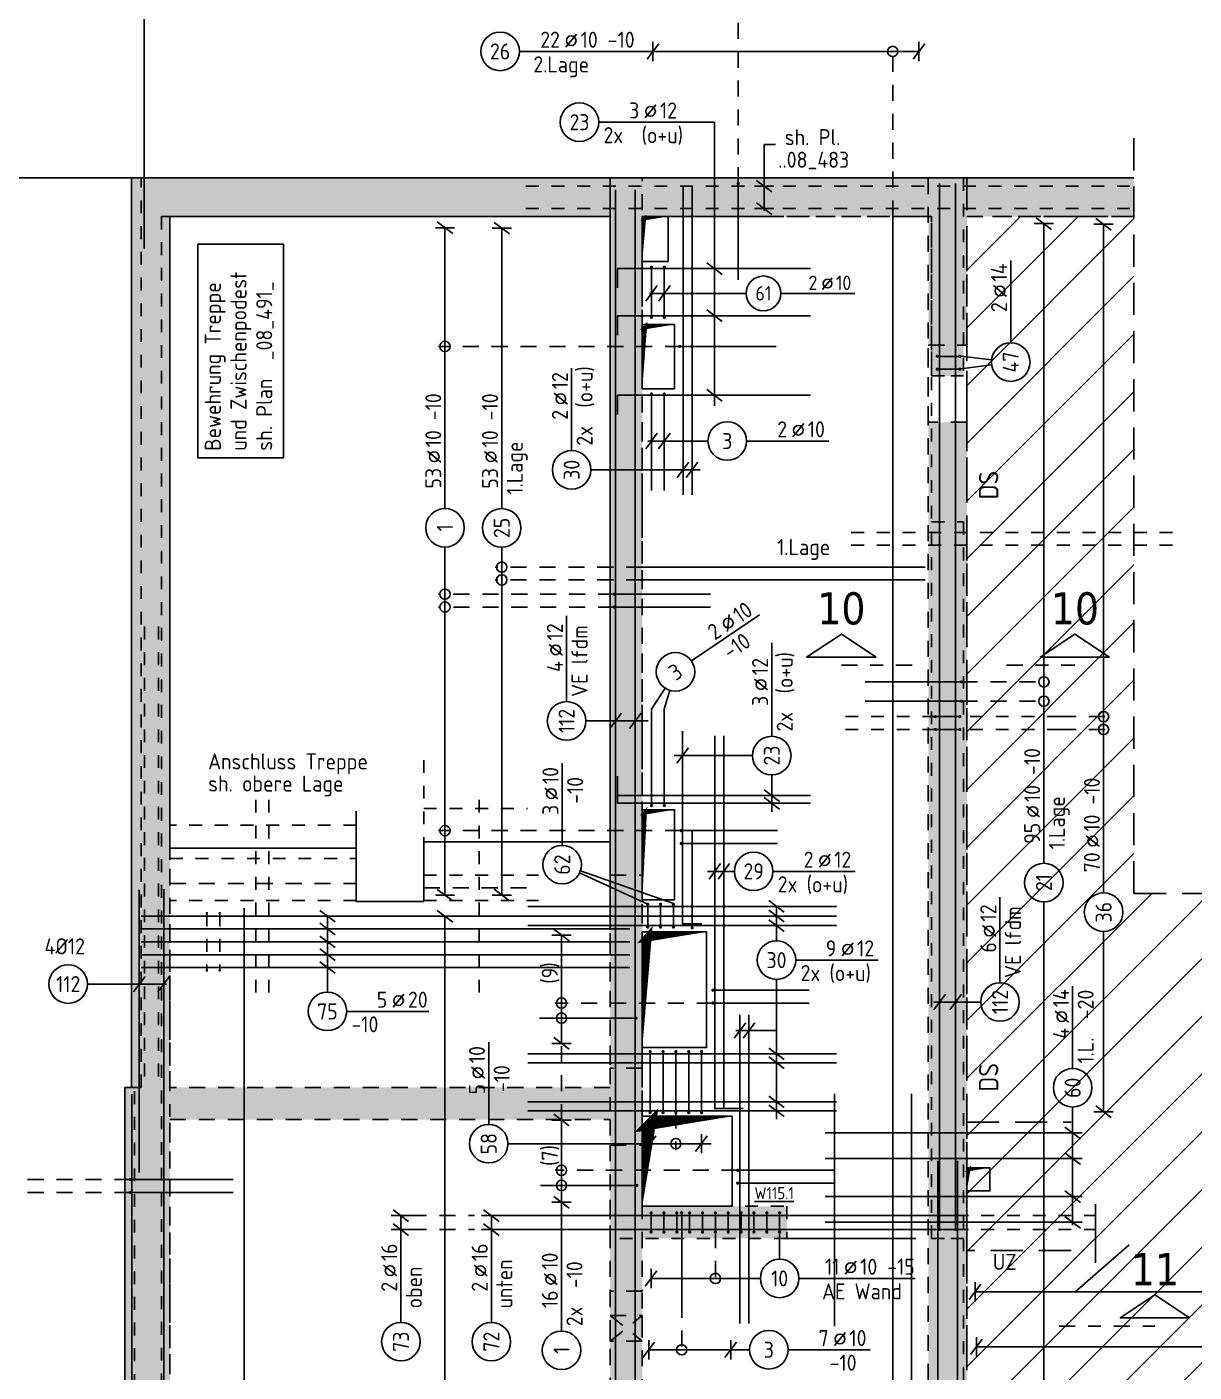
# Model space of a CAD drawing. Extents: x 6.5 to 106.5, y 0 to 47.5.
# Drawn here: x 11.95 to 21.03, y 26.82 to 37.28 of the extents above; entities that cross this region are included whole.
import ezdxf
from ezdxf.enums import TextEntityAlignment as Align

# ---------------------------------------------------------------- set-up
doc = ezdxf.new("R2010")
doc.units = 0
doc.header["$LTSCALE"] = 0.5
for name, pattern in [('AUSGEZOGEN', [1000.01, 1000, 0.01]), ('DASHED', [0.75, 0.5, -0.25]), ('DOT', [0.175, 0.05, -0.125]), ('HIDDEN', [0.375, 0.25, -0.125]), ('HIDDEN2', [0.187, 0.125, -0.062]), ('HIDDEN4', [0.12, 0.02, -0.1]), ('PUNKT', [0.175, 0.05, -0.125]), ('STRICHPUNKT2', [0.55, 0.25, -0.125, 0.05, -0.125]), ('VERDECKT', [0.375, 0.25, -0.125])]:
    doc.linetypes.add(name, pattern=pattern)
for name, color, linetype in [('1.UG', 7, 'Continuous'), ('ACHSEN', 7, 'Continuous'), ('AFU', 7, 'Continuous'), ('BETON', 7, 'Continuous'), ('Brüstung 1.UG', 7, 'Continuous'), ('DD', 7, 'Continuous'), ('DRUEBER', 7, 'Continuous'), ('DS', 7, 'Continuous'), ('grau_dunkel', 7, 'Continuous'), ('grau_hell', 7, 'Continuous'), ('grau_mittel', 7, 'Continuous'), ('HILFE', 7, 'Continuous'), ('OBJEKT', 7, 'Continuous'), ('RND', 7, 'Continuous'), ('SCHATTEN', 7, 'Continuous'), ('SCHNITTE', 7, 'Continuous'), ('TEXT', 7, 'Continuous'), ('VERDECKT', 7, 'Continuous'), ('WD', 7, 'Continuous')]:
    doc.layers.add(name, color=color, linetype=linetype)
doc.layers.add('NOPLOT', color=7, linetype='Continuous', plot=False)
doc.styles.add('helv', font='tahoma.ttf')
doc.styles.add('txt', font='isocp.shx')
doc.linetypes.add('AFU_50K', pattern='A,0.15,["/",Standard,S=0.2,R=0,X=-0.01,Y=-0.1],0.07,["/",Standard,S=0.2,R=0,X=-0.01,Y=-0.1],0.15', length=0.37)
doc.linetypes.add('AFU_50M', pattern='A,0.45,["/",Standard,S=0.2,R=0,X=-0.01,Y=-0.1],0.07,["/",Standard,S=0.2,R=0,X=-0.01,Y=-0.1],0.45', length=0.97)
pattern_1 = [(0, (-1.26691, -39.069555), (0.0396875, 0.079375), [0, -0.079375])]

# ---------------------------------------------------------------- blocks, each defined once
blk = doc.blocks.new('lei_gre')
at = {"layer": 'RND', "color": 7, "linetype": 'Continuous'}
for p, q in [((-0.09, -0.12), (0.09, 0.12)), ((0, 0.15), (0, -0.15))]:
    blk.add_line(p, q, dxfattribs=at)
blk = doc.blocks.new('RND_LEI')
at = {"layer": 'RND', "color": 7, "linetype": 'Continuous'}
blk.add_line((1.022, 0.066), (1.19, 0.27), dxfattribs=at)
for centre, radius in [((0, 0), 0.3), ((1.106, 0.168), 0.075)]:
    blk.add_circle(centre, radius, dxfattribs=at)
at = {"layer": 'RND', "color": 7, "linetype": 'Continuous', "style": 'txt'}
blk.add_attdef('ANZ', text='', height=0.25, dxfattribs=at).set_placement((0.931, 0.057), align=Align.RIGHT)
for tag, p in [('DUM', (1.253, 0.057)), ('ABSTD', (1.674, 0.057)), ('POSTXT', (0.374, -0.327))]:
    blk.add_attdef(tag, p, '', height=0.25, dxfattribs=at)
blk.add_attdef('POSL', text='', height=0.25, dxfattribs=at).set_placement((0, 0), align=Align.MIDDLE)
blk = doc.blocks.new('RND_HIN')
at = {"layer": 'RND', "color": 7, "linetype": 'Continuous'}
blk.add_circle((0, 0), 0.3, dxfattribs=at)
at = {"layer": 'RND', "color": 7, "linetype": 'Continuous', "style": 'txt'}
blk.add_attdef('POSI', text='', height=0.25, dxfattribs=at).set_placement((0, 0), align=Align.MIDDLE)
blk = doc.blocks.new('SCHN-1')
at = {"layer": 'SCHNITTE', "color": 5, "linetype": 'Continuous'}
blk.add_lwpolyline([(0.54, 0.125), (0, 0.485), (-0.54, 0.125)], close=True, dxfattribs=at)
at = {"layer": 'SCHNITTE', "color": 6, "linetype": 'Continuous', "style": 'helv'}
blk.add_attdef('SCHN-1', text='', height=0.5, dxfattribs=at).set_placement((0, 0.635), align=Align.CENTER)

msp = doc.modelspace()

# ---------------------------------------------------------------- hatches: boundary and pattern name
at = {"layer": '1.UG', "linetype": 'DOT'}
h = msp.add_hatch(dxfattribs=at)
h.set_pattern_fill('DOTS', scale=0.05, double=1)
h.set_pattern_definition(pattern_1)
h.paths.add_polyline_path([(40.6952, 24.0806), (40.6952, 23.8306), (42.2852, 23.8306), (42.2852, 21.8556), (40.6952, 21.8556), (40.6952, 21.6056), (45.4852, 21.6056), (45.4852, 22.3156), (45.2352, 22.3156), (45.2352, 21.8556), (42.5352, 21.8556), (42.5352, 23.8306), (45.2352, 23.8306), (45.2352, 23.3656), (45.4852, 23.3656), (45.4852, 24.2303), (45.2352, 24.2303), (45.2352, 24.0806)], flags=17)
h.paths.add_polyline_path([(21.6602, 21.6056), (21.6602, 21.8556), (17.8952, 21.8556), (17.8952, 21.6056)], flags=17)
h.paths.add_polyline_path([(16.7852, 19.9826), (16.4852, 19.9826), (16.4852, 16.2556), (16.0102, 16.2556), (16.0102, 15.9556), (16.4852, 15.9556), (16.4852, 14.8556), (16.7852, 14.8556)])
h.paths.add_polyline_path([(12.3302, 21.9506), (12.3302, 21.6506), (12.7852, 21.6506), (12.7852, 14.8556), (12.9952, 14.8556), (12.9952, 15.9556), (13.5352, 15.9556), (13.5352, 16.2556), (12.9952, 16.2556), (12.9952, 21.9506)])
h.paths.add_polyline_path([(12.9952, 24.0006), (12.9952, 35.8056), (16.4852, 35.8056), (16.4852, 27.8556), (17.8602, 27.8556), (17.8602, 28.1056), (16.7352, 28.1056), (16.7352, 35.8056), (18.9852, 35.8056), (18.9852, 34.5656), (19.2352, 34.5656), (19.2352, 36.1056), (12.8352, 36.1056), (12.8352, 29.0306), (12.7852, 29.0306), (12.7852, 24.3006), (12.3302, 24.3006), (12.3302, 24.0006)])
h.paths.add_polyline_path([(19.2352, 33.4306), (18.9852, 33.4306), (18.9852, 27.8556), (19.2352, 27.8556)])
h.paths.add_polyline_path([(23.0102, 15.1556), (22.7102, 15.1556), (22.7102, 14.8556), (23.0102, 14.8556)])
h.paths.add_polyline_path([(30.2102, 15.1556), (30.2102, 14.8556), (30.5102, 14.8556), (30.5102, 15.1556)])
h.paths.add_polyline_path([(37.7102, 15.1556), (37.7102, 14.8556), (38.0102, 14.8556), (38.0102, 15.1556)])
h.paths.add_polyline_path([(45.5102, 14.8556), (45.5102, 15.1556), (45.2102, 15.1556), (45.2102, 14.8556)])
h.paths.add_polyline_path([(51.2102, 15.1556), (51.2102, 14.8556), (51.7602, 14.8556), (51.7602, 17.3556), (51.4602, 17.3556), (51.4602, 15.1556)])
h.paths.add_polyline_path([(51.4602, 21.8806), (51.4602, 21.5806), (51.7602, 21.5806), (51.7602, 21.8806)])
h.paths.add_polyline_path([(51.7602, 28.6056), (51.4602, 28.6056), (51.4602, 27.8556), (51.7602, 27.8556)])
h.paths.add_polyline_path([(51.7602, 36.1056), (45.2352, 36.1056), (45.2352, 34.5656), (45.4852, 34.5656), (45.4852, 35.8056), (47.7352, 35.8056), (47.7352, 28.1056), (46.6102, 28.1056), (46.6102, 27.8556), (47.9852, 27.8556), (47.9852, 35.8056), (51.4602, 35.8056), (51.4602, 31.1056), (51.7602, 31.1056)])
h.paths.add_polyline_path([(45.2352, 28.1056), (44.1852, 28.1056), (44.1852, 27.8556), (45.4852, 27.8556), (45.4852, 33.4306), (45.2352, 33.4306)])
h.paths.add_polyline_path([(42.5352, 27.9106), (42.7852, 27.9106), (42.7852, 28.6056), (42.5352, 28.6056)])
h.paths.add_polyline_path([(40.6852, 28.6056), (40.4352, 28.6056), (40.4352, 27.9106), (40.6852, 27.9106)])
h.paths.add_polyline_path([(39.0352, 28.6056), (38.7852, 28.6056), (38.7852, 27.9106), (39.0352, 27.9106)])
h.paths.add_polyline_path([(36.9352, 28.6056), (36.6852, 28.6056), (36.6852, 27.9106), (36.9352, 27.9106)])
h.paths.add_polyline_path([(35.0352, 27.9106), (35.2852, 27.9106), (35.2852, 28.6056), (35.0352, 28.6056)])
h.paths.add_polyline_path([(32.9352, 27.9106), (33.1852, 27.9106), (33.1852, 28.6056), (32.9352, 28.6056)])
h.paths.add_polyline_path([(31.2852, 27.9106), (31.5352, 27.9106), (31.5352, 28.6056), (31.2852, 28.6056)])
h.paths.add_polyline_path([(29.4352, 28.6056), (29.1852, 28.6056), (29.1852, 27.9106), (29.4352, 27.9106)])
h.paths.add_polyline_path([(39.4102, 21.8556), (27.3352, 21.8556), (27.3352, 25.9806), (28.5352, 25.9806), (28.5352, 26.2306), (25.7702, 26.2306), (25.7702, 25.9806), (25.9202, 25.9806), (25.9202, 24.7906), (23.0702, 24.7906), (23.0702, 25.9806), (24.8852, 25.9806), (24.8852, 26.2306), (16.4852, 26.2306), (16.4852, 21.6056), (16.8852, 21.6056), (16.8852, 21.8556), (16.7352, 21.8556), (16.7352, 25.9806), (22.8202, 25.9806), (22.8202, 21.8556), (22.6702, 21.8556), (22.6702, 21.6056), (23.2202, 21.6056), (23.2202, 21.8556), (23.0702, 21.8556), (23.0702, 24.5406), (26.1702, 24.5406), (26.1702, 25.9806), (27.0852, 25.9806), (27.0852, 21.8556), (24.2302, 21.8556), (24.2302, 21.6056), (39.8102, 21.6056), (39.8102, 21.8556), (39.6602, 21.8556), (39.6602, 23.8306), (39.8102, 23.8306), (39.8102, 24.0806), (39.6602, 24.0806), (39.6602, 25.9806), (45.2352, 25.9806), (45.2352, 25.1153), (45.4852, 25.1153), (45.4852, 26.2306), (39.4102, 26.2306)])
at = {"layer": 'Brüstung 1.UG', "linetype": 'DOT'}
h = msp.add_hatch(dxfattribs=at)
h.set_pattern_fill('DOTS', color=102, scale=0.05, double=1)
h.set_pattern_definition(pattern_1)
h.paths.add_polyline_path([(51.7602, 27.8556), (51.4602, 27.8556), (51.4602, 21.8806), (51.7602, 21.8806)])
h.paths.add_polyline_path([(51.7602, 21.5806), (51.4602, 21.5806), (51.4602, 17.3556), (51.7602, 17.3556)])
h.paths.add_polyline_path([(51.2102, 14.8556), (51.2102, 15.1556), (45.5102, 15.1556), (45.5102, 14.8556)])
h.paths.add_polyline_path([(45.2102, 14.8556), (45.2102, 15.1556), (38.0102, 15.1556), (38.0102, 14.8556)])
h.paths.add_polyline_path([(30.5102, 15.1556), (30.5102, 14.8556), (37.7102, 14.8556), (37.7102, 15.1556)])
h.paths.add_polyline_path([(30.2102, 14.8556), (30.2102, 15.1556), (23.0102, 15.1556), (23.0102, 14.8556)])
h.paths.add_polyline_path([(16.7852, 15.1556), (16.7852, 14.8556), (22.7102, 14.8556), (22.7102, 15.1556)])
h.paths.add_polyline_path([(20.5602, 35.8056), (20.5602, 36.1056), (19.2352, 36.1056), (19.2352, 35.8056)])
h.paths.add_polyline_path([(43.9352, 36.1056), (43.9352, 35.8056), (45.2352, 35.8056), (45.2352, 36.1056)])
at = {"layer": 'grau_hell', "linetype": 'AUSGEZOGEN'}
h = msp.add_hatch(dxfattribs=at)
h.set_pattern_fill('ANSI31', color=9, scale=0.1, style=0, double=1)
h.set_pattern_definition([(45, (-1.2669, 5.43132), (-0.2245064, 0.2245064), [])])
h.paths.add_polyline_path([(43.9352, 35.8056), (43.9352, 30.5399), (20.5602, 30.5399), (20.5602, 35.8056), (19.2602, 35.8056), (19.2602, 26.2306), (28.8851, 26.2306), (28.8851, 21.8556), (39.0601, 21.8556), (39.0601, 26.2306), (43.8352, 26.2306), (43.8352, 28.7306), (45.2352, 28.7306), (45.2352, 35.8056)])
at = {"layer": 'grau_mittel', "extrusion": (0, 0, -1)}
msp.add_hatch(color=61, dxfattribs=at).paths.add_polyline_path([(-12.7102, 29.0306), (-12.7602, 29.0306), (-12.7602, 36.1056), (-13.0602, 36.1056), (-16.7352, 36.1056), (-16.7352, 30.6806), (-16.4852, 30.6806), (-16.4852, 35.8056), (-13.0602, 35.8056), (-13.0602, 30.8928), (-13.0602, 29.0306), (-16.4852, 29.0306), (-16.4852, 29.1806), (-16.7352, 29.1806), (-16.7352, 28.5806), (-16.4852, 28.5806), (-16.4852, 28.7806), (-13.0602, 28.7806), (-13.0602, 25.9306), (-16.4852, 25.9306), (-16.4852, 27.4456), (-16.7352, 27.4456), (-16.7352, 24.6106), (-16.4852, 24.6106), (-16.4852, 25.6806), (-13.0602, 25.6806), (-13.0602, 21.8556), (-13.0602, 21.6056), (-13.0602, 15.1556), (-13.0602, 14.8556), (-12.7102, 14.8556), (-12.7102, 21.6506)])
at = {"layer": 'grau_mittel'}
for points in [[(16.7352, 36.1056), (16.7352, 35.8056), (18.9602, 35.8056), (18.9602, 36.1056)], [(16.4852, 29.1806), (16.7352, 29.1806), (16.7352, 30.6806), (16.4852, 30.6806)], [(16.7352, 28.5806), (16.4852, 28.5806), (16.4852, 27.4456), (16.7352, 27.4456)]]:
    msp.add_hatch(color=61, dxfattribs=at).paths.add_polyline_path(points)
h = msp.add_hatch(color=61, dxfattribs=at)
h.paths.add_polyline_path([(19.2602, 34.2056), (18.9602, 34.2056), (18.9602, 24.1056), (20.0102, 24.1056), (20.0102, 24.3556), (19.2602, 24.3556)])
h.paths.add_polyline_path([(18.9602, 34.8056), (19.2602, 34.8056), (19.2602, 35.8056), (20.5602, 35.8056), (20.5602, 36.1056), (18.9602, 36.1056)])

# ---------------------------------------------------------------- linework, layer by layer
at = {"layer": 'ACHSEN', "color": 140, "linetype": 'AUSGEZOGEN'}
for p, q in [((12.8602, 38.7321), (12.8602, 35.5566)), ((13.4988, 36.1056), (9.1831, 36.1056))]:
    msp.add_line(p, q, dxfattribs=at)
at = {"layer": 'AFU', "color": 8, "linetype": 'AFU_50K'}
msp.add_line((16.4852, 36.1056), (16.4852, 35.8056), dxfattribs=at)
at = {"layer": 'BETON', "color": 6, "linetype": 'AUSGEZOGEN'}
for p, q in [((20.5602, 36.1056), (12.7602, 36.1056)), ((12.7602, 36.1056), (12.7602, 29.0306)), ((16.4852, 35.8056), (13.0602, 35.8056)), ((13.0602, 35.8056), (13.0602, 30.8928)), ((16.4852, 30.9406), (16.4852, 35.8056)), ((13.0602, 30.8928), (14.5102, 30.8928)), ((14.5102, 30.4756), (14.5102, 30.8928)), ((16.4852, 30.9406), (15.0352, 30.9406)), ((15.0352, 30.9406), (15.0352, 30.4756)), ((15.0352, 30.4756), (14.5102, 30.4756)), ((12.7602, 29.0306), (12.7102, 29.0306)), ((12.7102, 29.0306), (12.7102, 24.3006))]:
    msp.add_line(p, q, dxfattribs=at)
at = {"layer": 'Brüstung 1.UG', "color": 102, "linetype": 'DOT'}
for p, q in [((19.2352, 36.1056), (20.5602, 36.1056)), ((20.5602, 35.8056), (19.2352, 35.8056))]:
    msp.add_line(p, q, dxfattribs=at)
at = {"layer": 'DD', "color": 1, "linetype": 'AUSGEZOGEN'}
for points in [[(16.7352, 35.4556), (16.9352, 35.4556), (16.9352, 35.8056), (16.7352, 35.8056)], [(16.7352, 34.4656), (16.9852, 34.4656), (16.9852, 34.9656), (16.7352, 34.9656)], [(16.7352, 30.4906), (16.9852, 30.4906), (16.9852, 31.1906), (16.7352, 31.1906)], [(16.7352, 29.3406), (17.2352, 29.3406), (17.2352, 30.2406), (16.7352, 30.2406)], [(16.7352, 28.8056), (17.4352, 28.8056), (17.4352, 28.1056), (16.7352, 28.1056)]]:
    msp.add_lwpolyline(points, close=True, dxfattribs=at)
at = {"layer": 'DD', "color": 7, "linetype": 'AUSGEZOGEN'}
msp.add_lwpolyline([(19.2602, 28.4056), (19.4402, 28.4056), (19.4402, 28.2256), (19.2602, 28.2256)], close=True, dxfattribs=at)
at = {"layer": 'DRUEBER', "color": 171, "linetype": 'HIDDEN4'}
for p, q in [((15.0352, 31.5773), (15.0352, 30.4756)), ((15.0352, 31.2006), (15.8424, 31.2006))]:
    msp.add_line(p, q, dxfattribs=at)
at = {"layer": 'DRUEBER', "color": 7, "linetype": 'PUNKT'}
for p, q in [((14.5102, 31.0706), (13.0602, 31.0706)), ((15.0352, 30.4856), (15.9284, 30.4856))]:
    msp.add_line(p, q, dxfattribs=at)
at = {"layer": 'DRUEBER', "color": 7, "linetype": 'DOT'}
for p, q in [((15.0352, 30.9406), (16.4852, 30.9406)), ((13.0602, 30.8106), (14.5102, 30.8106)), ((15.0352, 30.6806), (15.9284, 30.6806)), ((14.5102, 30.4856), (13.0602, 30.4856))]:
    msp.add_line(p, q, dxfattribs=at)
at = {"layer": 'DRUEBER', "color": 7, "linetype": 'PUNKT', "lineweight": -2}
for points in [[(12.7602, 36.1056), (19.2352, 36.1056), (19.2352, 34.5656), (18.9852, 34.5656), (18.9852, 35.8056), (16.7352, 35.8056), (16.7352, 28.1056), (17.8602, 28.1056), (17.8602, 27.8556), (16.4852, 27.8556), (16.4852, 35.8056), (12.9952, 35.8056), (12.9952, 24.0006), (12.3302, 24.0006), (12.3302, 24.3006), (12.7852, 24.3006), (12.7852, 29.0306), (12.8352, 29.0306), (12.8352, 36.1056)], [(12.8352, 36.1056), (12.7602, 36.1056), (12.7602, 29.0306), (12.7852, 29.0306)], [(12.9952, 24.0006), (13.0602, 24.0006), (13.0602, 35.8056)], [(12.7852, 29.0306), (12.7102, 29.0306), (12.7102, 24.3006)]]:
    msp.add_lwpolyline(points, dxfattribs=at)
msp.add_lwpolyline([(18.9852, 33.4306), (19.2352, 33.4306), (19.2352, 27.8556), (18.9852, 27.8556)], close=True, dxfattribs=at)
at = {"layer": 'DS', "color": 1, "linetype": 'DASHED'}
msp.add_line((19.2602, 36.1056), (19.2602, 26.2306), dxfattribs=at)
at = {"layer": 'DS', "color": 1, "linetype": 'DOT'}
for p, q in [((16.7352, 35.8056), (18.9602, 35.8056)), ((18.9852, 27.8556), (18.9852, 35.8056)), ((18.9852, 27.8556), (19.2352, 27.8556)), ((19.2352, 27.8556), (19.2352, 25.9806))]:
    msp.add_line(p, q, dxfattribs=at)
at = {"layer": 'grau_dunkel', "color": 21}
for points in [[(16.7352, 35.4556, 0, 0.0307, 0), (16.7506, 35.8049, 0, 0, 0), (16.7366, 35.7893, 0.0326, 0, 0), (16.9352, 35.8056, 0, 0, 0)], [(16.7352, 34.4656, 0, 0.038, 0), (16.7542, 34.9648, 0, 0, 0), (16.7369, 34.9453, 0.0408, 0, 0), (16.9852, 34.9656, 0, 0, 0)], [(16.7352, 30.4906, 0, 0.0372, 0), (16.7538, 31.1901, 0, 0, 0), (16.7369, 31.1703, 0.0408, 0, 0), (16.9852, 31.1906, 0, 0, 0)], [(16.7352, 29.3406, 0, 0.0765, 0), (16.7735, 30.2389, 0, 0, 0), (16.7386, 30.1999, 0.0815, 0, 0), (17.2352, 30.2406, 0, 0, 0)], [(16.7352, 28.1056, 0, 0.1141, 0), (16.7921, 28.8009, 0, 0, 0), (16.7399, 28.7487, 0.1141, 0, 0), (17.4352, 28.8056, 0, 0, 0)]]:
    msp.add_lwpolyline(points, format="xyseb", dxfattribs=at)
at = {"layer": 'grau_mittel', "color": 61, "extrusion": (0, 0, -1)}
msp.add_line((13.0602, 36.1056), (12.7602, 36.1056), dxfattribs=at)
at = {"layer": 'HILFE', "color": 102, "linetype": 'DASHED'}
for q in [(20.5602, 36.502), (43.9352, 30.5399)]:
    msp.add_line((20.5602, 30.5399), q, dxfattribs=at)
at = {"layer": 'HILFE', "color": 102, "linetype": 'AUSGEZOGEN'}
for p, q in [((17.7712, 36.3669), (17.6837, 36.3669)), ((17.6837, 36.3669), (17.6837, 35.8491)), ((14.5102, 30.8928), (14.5102, 31.1784))]:
    msp.add_line(p, q, dxfattribs=at)
at = {"layer": 'NOPLOT', "color": 191, "linetype": 'AUSGEZOGEN'}
for p, q in [((19.2602, 28.1215), (19.2602, 27.666)), ((20.2602, 28.1215), (20.2602, 27.666)), ((17.8602, 27.8556), (18.8637, 27.8556)), ((20.0993, 27.4378), (20.5237, 27.8048))]:
    msp.add_line(p, q, dxfattribs=at)
at = {"layer": 'OBJEKT', "color": 7, "linetype": 'HIDDEN2'}
msp.add_line((18.9852, 34.5656), (19.2352, 34.5656), dxfattribs=at)
at = {"layer": 'OBJEKT', "color": 7, "linetype": 'AUSGEZOGEN'}
msp.add_line((15.0352, 30.4756), (14.5102, 30.4756), dxfattribs=at)
at = {"layer": 'OBJEKT', "color": 7, "linetype": 'DASHED'}
for p, q in [((19.2602, 28.7606), (20.071, 28.7606)), ((20.071, 27.7606), (19.2602, 27.7606))]:
    msp.add_line(p, q, dxfattribs=at)
at = {"layer": 'RND', "color": 102, "linetype": 'VERDECKT'}
for p, q in [((17.4813, 36.0636), (17.4813, 37.5317)), ((18.6831, 35.8056), (18.6831, 37.1401)), ((17.0379, 34.7954), (15.1501, 34.7954)), ((16.7352, 33.0783), (15.5915, 33.0783)), ((16.7352, 32.9783), (15.5915, 32.9783)), ((16.5161, 32.8677), (15.1501, 32.8677)), ((16.5161, 32.7677), (15.1501, 32.7677)), ((19.219, 32.1855), (19.806, 32.1855)), ((19.219, 32.0355), (19.806, 32.0355)), ((19.9852, 31.9152), (20.374, 31.9152)), ((19.9852, 31.8152), (20.374, 31.8152)), ((17.0379, 31.0279), (15.1501, 31.0279)), ((17.2841, 29.6866), (16.0568, 29.6866)), ((16.9963, 28.8345), (16.9963, 28.5426)), ((17.4774, 28.3854), (16.0568, 28.3854)), ((12.753, 28.3135), (11.0565, 28.3135)), ((12.753, 28.2135), (11.0565, 28.2135)), ((14.9324, 28.0332), (15.4306, 28.0332)), ((14.9324, 27.9241), (15.4306, 27.9241)), ((17.3037, 27.9054), (17.3037, 27.4945)), ((17.0416, 27.3641), (17.0416, 26.9395))]:
    msp.add_line(p, q, dxfattribs=at)
at = {"layer": 'RND', "color": 7, "linetype": 'AUSGEZOGEN'}
for p, q in [((15.7791, 37.0901), (18.8872, 37.0901)), ((16.3964, 36.5397), (17.2965, 36.5397)), ((15.2001, 33.5342), (15.2001, 35.7187)), ((15.6415, 33.5332), (15.6415, 35.7148)), ((19.8594, 30.7739), (19.8594, 35.751)), ((20.324, 30.5438), (20.324, 35.7451)), ((19.6018, 34.8234), (19.6018, 35.4634)), ((17.8128, 35.208), (18.3888, 35.208)), ((16.1854, 33.9854), (16.1854, 34.6254)), ((17.5462, 34.0592), (18.1862, 34.0592)), ((15.2001, 30.5263), (15.2001, 33.2342)), ((15.6415, 30.5268), (15.6415, 33.2332)), ((16.1462, 32.0315), (16.1462, 32.6983)), ((17.1174, 32.3478), (17.6471, 32.707)), ((17.7423, 31.7618), (17.7423, 32.4887)), ((16.1117, 30.9135), (16.1117, 31.5535)), ((17.7516, 30.7111), (18.3916, 30.7111)), ((19.518, 29.8448), (19.518, 30.5116)), ((19.8594, 26.2867), (19.8594, 30.4739)), ((15.2001, 24.4893), (15.2001, 30.3622)), ((16.1068, 29.3733), (16.1068, 30.2155)), ((20.324, 28.8409), (20.324, 30.2438)), ((17.9295, 30.021), (18.5695, 30.021)), ((20.0832, 29.1776), (20.0832, 29.8176)), ((14.4356, 29.6219), (15.0756, 29.6219)), ((15.5402, 28.7426), (15.5402, 29.3826)), ((16.1068, 28.1367), (16.1068, 28.7763)), ((16.1068, 27.1352), (16.1068, 28.1367)), ((14.8574, 27.2023), (14.8574, 28.0332)), ((15.561, 27.2023), (15.561, 28.0332)), ((17.9537, 27.5445), (18.8589, 27.5445)), ((19.3237, 27.4395), (21.8265, 27.4395)), ((19.3341, 27.0124), (24.7409, 27.0124)), ((16.7849, 26.9895), (17.4234, 26.9895)), ((17.4234, 26.9895), (17.5698, 26.9895)), ((17.8698, 26.9895), (18.5067, 26.9895))]:
    msp.add_line(p, q, dxfattribs=at)
at = {"layer": 'RND', "color": 102, "linetype": 'AUSGEZOGEN'}
for p, q in [((17.2965, 36.5397), (17.2965, 34.3324)), ((17.5428, 35.208), (16.792, 35.208)), ((19.4532, 34.6527), (19.2154, 34.6195)), ((19.4529, 34.6914), (19.2171, 34.7198)), ((17.2462, 34.0592), (16.7789, 34.0592)), ((16.3354, 33.8354), (17.1856, 33.8354)), ((16.9122, 32.1374), (16.8066, 31.9731)), ((16.9504, 32.1198), (16.9066, 31.9731)), ((16.2962, 31.8815), (16.7809, 31.8815)), ((17.5923, 31.6118), (16.9844, 31.6118)), ((17.7423, 31.4618), (17.7423, 31.1749)), ((16.2478, 30.7004), (16.7772, 30.4549)), ((16.2533, 30.7141), (16.9792, 30.4608)), ((17.4516, 30.7111), (17.243, 30.7111)), ((14.2856, 29.7719), (14.2856, 30.363)), ((17.7795, 30.171), (17.7795, 30.4426)), ((12.4189, 29.8343), (13.0326, 29.8343)), ((17.7795, 29.871), (17.7795, 28.7842)), ((19.0008, 29.6948), (19.368, 29.6948)), ((17.7795, 29.4739), (17.4616, 29.4739)), ((20.0832, 28.8776), (20.0832, 27.9581)), ((15.6902, 28.5926), (17.2699, 28.5926)), ((17.8037, 27.9054), (17.8037, 27.6945)), ((17.6537, 27.5445), (16.8037, 27.5445))]:
    msp.add_line(p, q, dxfattribs=at)
at = {"layer": 'RND', "color": 7, "linetype": 'HIDDEN2'}
for p, q in [((12.8619, 29.1157), (12.8619, 32.7042)), ((12.9713, 29.1157), (12.9713, 32.7042))]:
    msp.add_line(p, q, dxfattribs=at)
at = {"layer": 'RND', "color": 1, "linetype": 'HIDDEN2'}
for p, q in [((13.7295, 31.268), (13.7295, 29.7602)), ((13.8295, 31.268), (13.8295, 29.7602)), ((15.4649, 31.268), (15.4649, 29.7602)), ((13.3473, 30.3861), (13.3473, 29.9405)), ((13.4473, 30.3861), (13.4473, 29.9405)), ((19.1726, 28.0332), (20.2602, 28.0332)), ((19.1726, 27.9241), (20.2602, 27.9241))]:
    msp.add_line(p, q, dxfattribs=at)
at = {"layer": 'RND', "color": 7, "linetype": 'VERDECKT'}
msp.add_line((16.1068, 28.7763), (16.1068, 29.3733), dxfattribs=at)
at = {"layer": 'RND', "color": 7, "linetype": 'HIDDEN2'}
for points in [[(20.5291, 36.0415), (15.7438, 36.0415)], [(20.5291, 35.8671), (15.7438, 35.8671)], [(18.3602, 33.3487), (20.9516, 33.3487)], [(18.3602, 33.2487), (20.9516, 33.2487)]]:
    msp.add_lwpolyline(points, dxfattribs=at)
at = {"layer": 'RND', "color": 1, "linetype": 'AUSGEZOGEN'}
for points in [[(16.5278, 36.0122), (16.5278, 26.6798)], [(16.681, 36.0122), (16.681, 26.6798)], [(17.0523, 36.0415), (17.0523, 33.6415)], [(17.1223, 36.0415), (17.1223, 33.6415)], [(17.4813, 36.0636), (17.4813, 35.3136)], [(19.0483, 36.0632), (19.0483, 27.9139)], [(19.1727, 36.0632), (19.1727, 27.9139)], [(18.6831, 35.8056), (18.6831, 25.4056)], [(18.0435, 35.4007), (16.5435, 35.4007), (16.5435, 35.2507)], [(16.8066, 35.4117), (16.8066, 35.0212)], [(16.9066, 35.4117), (16.9066, 35.0212)], [(18.0435, 35.0336), (16.5435, 35.0336), (16.5435, 34.8836)], [(17.776, 34.7954), (17.026, 34.7954)], [(19.0302, 34.718), (19.2051, 34.718)], [(19.0302, 34.618), (19.2051, 34.618)], [(18.0435, 34.4153), (16.5435, 34.4153), (16.5435, 34.2653)], [(16.8066, 34.4251), (16.8066, 33.6751)], [(16.9066, 34.4251), (16.9066, 33.6751)], [(16.7352, 33.0783), (18.9352, 33.0783)], [(16.7352, 32.9783), (18.9352, 32.9783)], [(17.2661, 32.8677), (16.5161, 32.8677)], [(17.2661, 32.7677), (16.5161, 32.7677)], [(19.219, 32.1855), (18.469, 32.1855)], [(19.219, 32.0355), (18.469, 32.0355)], [(16.8066, 31.9731), (16.8066, 31.2231)], [(16.9066, 31.9731), (16.9066, 31.2231)], [(19.2052, 31.9152), (19.0151, 31.9152)], [(19.2052, 31.8152), (19.0151, 31.8152)], [(17.0491, 31.8032), (17.0491, 30.3032), (17.1991, 30.3032)], [(17.2995, 31.7663), (17.2995, 28.8663), (17.4495, 28.8663)], [(17.3695, 31.7663), (17.3695, 28.8663), (17.5195, 28.8663)], [(18.0435, 31.3008), (16.5435, 31.3008), (16.5435, 31.4508)], [(18.0435, 31.2408), (16.5435, 31.2408), (16.5435, 31.3908)], [(17.7879, 31.0279), (17.0379, 31.0279)], [(17.1227, 30.2722), (17.1227, 31.0222)], [(17.7879, 30.9279), (17.0379, 30.9279)], [(12.8216, 30.5683), (12.8216, 28.369)], [(13.0124, 30.5717), (13.0124, 17.5022)], [(16.7772, 30.4549), (16.7772, 30.2777)], [(16.8772, 30.4549), (16.8772, 30.2777)], [(16.9772, 30.4549), (16.9772, 30.2777)], [(12.8374, 30.363), (16.6374, 30.363)], [(13.6368, 30.4256), (13.6368, 25.4256)], [(15.8448, 30.4389), (18.2448, 30.4389)], [(15.8448, 30.3639), (18.2448, 30.3639)], [(12.8374, 30.263), (16.6374, 30.263)], [(15.8448, 30.2889), (18.2448, 30.2889)], [(12.8374, 30.163), (16.6374, 30.163)], [(12.8374, 30.063), (16.6374, 30.063)], [(12.8374, 29.963), (16.6374, 29.963)], [(18.0341, 29.7866), (17.2841, 29.7866)], [(18.0341, 29.6866), (17.2841, 29.6866)], [(15.9364, 29.5694), (16.6864, 29.5694)], [(17.495, 27.194), (17.495, 29.594)], [(17.565, 27.194), (17.565, 29.594)], [(16.7963, 29.3089), (16.7963, 28.8345)], [(16.8963, 29.3089), (16.8963, 28.8345)], [(16.9963, 29.3089), (16.9963, 28.8345)], [(17.0963, 29.3089), (17.0963, 28.8345)], [(17.1963, 29.3089), (17.1963, 28.8345)], [(15.8448, 29.2918), (18.2448, 29.2918)], [(15.8448, 29.2224), (18.2448, 29.2224)], [(12.7646, 28.9789), (12.7646, 14.9749)], [(15.8448, 28.918), (18.2448, 28.918)], [(18.2306, 27.1736), (18.2306, 28.9806)], [(18.8306, 24.9806), (18.8306, 28.9806)], [(15.8448, 28.8485), (18.2448, 28.8485)], [(18.1585, 28.6765), (20.1585, 28.6765)], [(18.1585, 28.4765), (20.1585, 28.4765)], [(18.2274, 28.3854), (17.4774, 28.3854)], [(19.0333, 28.4598), (19.0333, 23.4056)], [(19.1877, 28.4598), (19.1877, 23.4056)], [(12.753, 28.3135), (13.553, 28.3135)], [(15.9431, 28.2681), (16.6931, 28.2681)], [(18.2274, 28.2854), (17.4774, 28.2854)], [(12.753, 28.2135), (13.553, 28.2135)], [(18.1585, 28.1808), (20.1585, 28.1808)], [(16.8037, 28.0542), (16.8037, 27.9054)], [(16.9037, 28.0542), (16.9037, 27.9054)], [(17.0037, 28.0542), (17.0037, 27.9054)], [(17.0416, 27.3641), (17.0416, 28.0587)], [(17.1037, 28.0542), (17.1037, 27.9054)], [(17.2037, 28.0542), (17.2037, 27.9054)], [(17.3037, 28.0542), (17.3037, 27.9054)], [(17.4037, 28.0542), (17.4037, 27.9054)], [(17.5037, 28.0542), (17.5037, 27.9054)], [(17.6037, 28.0542), (17.6037, 27.9054)], [(17.7037, 28.0542), (17.7037, 27.9054)], [(17.8037, 28.0542), (17.8037, 27.9054)], [(19.1726, 28.0332), (15.4852, 28.0332)], [(18.1585, 27.9808), (20.1585, 27.9808)], [(19.1726, 27.9241), (15.4852, 27.9241)]]:
    msp.add_lwpolyline(points, dxfattribs=at)
at = {"layer": 'RND', "color": 7, "linetype": 'AUSGEZOGEN'}
for points, const_width in [([(17.475, 36.0636, 1), (17.4875, 36.0636, 1)], 0.0125), ([(16.8004, 35.4117, 1), (16.8129, 35.4117, 1)], 0.0125), ([(16.9004, 35.4117, 1), (16.9129, 35.4117, 1)], 0.0125), ([(16.8004, 35.0212, 1), (16.8129, 35.0212, 1)], 0.0125), ([(16.9004, 35.0212, 1), (16.9129, 35.0212, 1)], 0.0125), ([(17.0197, 34.7954, 1), (17.0322, 34.7954, 1)], 0.0125), ([(19.024, 34.718, 1), (19.0365, 34.718, 1)], 0.0125), ([(19.1989, 34.718, 1), (19.2114, 34.718, 1)], 0.0125), ([(19.024, 34.618, 1), (19.0365, 34.618, 1)], 0.0125), ([(19.1989, 34.618, 1), (19.2114, 34.618, 1)], 0.0125), ([(16.8004, 34.4251, 1), (16.8129, 34.4251, 1)], 0.0125), ([(16.9004, 34.4251, 1), (16.9129, 34.4251, 1)], 0.0125), ([(16.5099, 32.8677, 1), (16.5224, 32.8677, 1)], 0.0125), ([(16.5099, 32.7677, 1), (16.5224, 32.7677, 1)], 0.0125), ([(19.2128, 32.1855, 1), (19.2253, 32.1855, 1)], 0.0125), ([(19.2128, 32.0355, 1), (19.2253, 32.0355, 1)], 0.0125), ([(19.0213, 31.9152, 1), (19.0088, 31.9152, 1)], 0.0125), ([(19.2115, 31.9152, 1), (19.199, 31.9152, 1)], 0.0125), ([(19.0213, 31.8152, 1), (19.0088, 31.8152, 1)], 0.0125), ([(19.2115, 31.8152, 1), (19.199, 31.8152, 1)], 0.0125), ([(16.8004, 31.2231, 1), (16.8129, 31.2231, 1)], 0.0125), ([(16.9004, 31.2231, 1), (16.9129, 31.2231, 1)], 0.0125), ([(17.0317, 31.0279, 1), (17.0442, 31.0279, 1)], 0.0125), ([(17.0317, 30.9279, 1), (17.0442, 30.9279, 1)], 0.0125), ([(16.7709, 30.4549, 1), (16.7834, 30.4549, 1)], 0.0125), ([(16.8709, 30.4549, 1), (16.8834, 30.4549, 1)], 0.0125), ([(16.9709, 30.4549, 1), (16.9834, 30.4549, 1)], 0.0125), ([(13.3423, 30.3861, 1), (13.3523, 30.3861, 1)], 0.01), ([(13.4423, 30.3861, 1), (13.4523, 30.3861, 1)], 0.01), ([(16.7709, 30.2777, 1), (16.7834, 30.2777, 1)], 0.0125), ([(16.8709, 30.2777, 1), (16.8834, 30.2777, 1)], 0.0125), ([(16.9709, 30.2777, 1), (16.9834, 30.2777, 1)], 0.0125), ([(17.1165, 30.2722, 1), (17.129, 30.2722, 1)], 0.0125), ([(13.3423, 29.9405, 1), (13.3523, 29.9405, 1)], 0.01), ([(13.4423, 29.9405, 1), (13.4523, 29.9405, 1)], 0.01), ([(17.2778, 29.7866, 1), (17.2903, 29.7866, 1)], 0.0125), ([(17.2778, 29.6866, 1), (17.2903, 29.6866, 1)], 0.0125), ([(16.6926, 29.5694, -1), (16.6801, 29.5694, -1)], 0.0125), ([(16.7901, 29.3089, 1), (16.8026, 29.3089, 1)], 0.0125), ([(16.8901, 29.3089, 1), (16.9026, 29.3089, 1)], 0.0125), ([(16.9901, 29.3089, 1), (17.0026, 29.3089, 1)], 0.0125), ([(17.0901, 29.3089, 1), (17.1026, 29.3089, 1)], 0.0125), ([(17.1901, 29.3089, 1), (17.2026, 29.3089, 1)], 0.0125), ([(16.7901, 28.8345, 1), (16.8026, 28.8345, 1)], 0.0125), ([(16.8901, 28.8345, 1), (16.9026, 28.8345, 1)], 0.0125), ([(16.9901, 28.8345, 1), (17.0026, 28.8345, 1)], 0.0125), ([(17.0901, 28.8345, 1), (17.1026, 28.8345, 1)], 0.0125), ([(17.1901, 28.8345, 1), (17.2026, 28.8345, 1)], 0.0125), ([(17.4712, 28.3854, 1), (17.4837, 28.3854, 1)], 0.0125), ([(12.7468, 28.3135, 1), (12.7593, 28.3135, 1)], 0.0125), ([(16.6993, 28.2681, -1), (16.6868, 28.2681, -1)], 0.0125), ([(17.4712, 28.2854, 1), (17.4837, 28.2854, 1)], 0.0125), ([(12.7468, 28.2135, 1), (12.7593, 28.2135, 1)], 0.0125), ([(16.7974, 28.0542, 1), (16.8099, 28.0542, 1)], 0.0125), ([(16.8974, 28.0542, 1), (16.9099, 28.0542, 1)], 0.0125), ([(16.9974, 28.0542, 1), (17.0099, 28.0542, 1)], 0.0125), ([(17.0416, 28.0615, 1), (17.0416, 28.049, 1)], 0.0125), ([(17.0974, 28.0542, 1), (17.1099, 28.0542, 1)], 0.0125), ([(17.1974, 28.0542, 1), (17.2099, 28.0542, 1)], 0.0125), ([(17.2974, 28.0542, 1), (17.3099, 28.0542, 1)], 0.0125), ([(17.3974, 28.0542, 1), (17.4099, 28.0542, 1)], 0.0125), ([(17.4974, 28.0542, 1), (17.5099, 28.0542, 1)], 0.0125), ([(17.5974, 28.0542, 1), (17.6099, 28.0542, 1)], 0.0125), ([(17.6974, 28.0542, 1), (17.7099, 28.0542, 1)], 0.0125), ([(17.7974, 28.0542, 1), (17.8099, 28.0542, 1)], 0.0125), ([(16.7974, 27.9054, 1), (16.8099, 27.9054, 1)], 0.0125), ([(16.8974, 27.9054, 1), (16.9099, 27.9054, 1)], 0.0125), ([(16.9974, 27.9054, 1), (17.0099, 27.9054, 1)], 0.0125), ([(17.0974, 27.9054, 1), (17.1099, 27.9054, 1)], 0.0125), ([(17.1974, 27.9054, 1), (17.2099, 27.9054, 1)], 0.0125), ([(17.2974, 27.9054, 1), (17.3099, 27.9054, 1)], 0.0125), ([(17.3974, 27.9054, 1), (17.4099, 27.9054, 1)], 0.0125), ([(17.4974, 27.9054, 1), (17.5099, 27.9054, 1)], 0.0125), ([(17.5974, 27.9054, 1), (17.6099, 27.9054, 1)], 0.0125), ([(17.6974, 27.9054, 1), (17.7099, 27.9054, 1)], 0.0125), ([(17.7974, 27.9054, 1), (17.8099, 27.9054, 1)], 0.0125)]:
    msp.add_lwpolyline(points, format="xyb", close=True, dxfattribs=dict(at, const_width=const_width))
at = {"layer": 'RND', "color": 1, "linetype": 'DOT'}
for points in [[(19.0151, 31.9152), (18.2351, 31.9152)], [(19.0151, 31.8152), (18.2351, 31.8152)], [(19.9852, 31.9152), (19.2052, 31.9152)], [(19.9852, 31.8152), (19.2052, 31.8152)]]:
    msp.add_lwpolyline(points, dxfattribs=at)
at = {"layer": 'RND', "color": 7, "linetype": 'AUSGEZOGEN'}
for centre in [(18.6831, 37.0901), (15.2001, 34.7954), (15.6415, 33.0783), (15.6415, 32.9783), (15.2001, 32.8677), (15.2001, 32.7677), (19.8594, 32.1855), (19.8594, 32.0355), (20.324, 31.9152), (20.324, 31.8152), (15.2001, 31.0279), (16.1068, 29.6866), (16.1068, 29.5694), (16.9963, 28.5926), (16.1068, 28.3854), (16.1068, 28.2681), (17.3037, 27.5445), (17.0416, 26.9895)]:
    msp.add_circle(centre, 0.04, dxfattribs=at)
at = {"layer": 'SCHATTEN', "color": 1, "linetype": 'AUSGEZOGEN'}
msp.add_lwpolyline([(19.2602, 28.2256, 0, 0.0294, 0), (19.2749, 28.4044, 0, 0, 0), (19.2614, 28.3909, 0.0294, 0, 0), (19.4402, 28.4056, 0, 0, 0)], format="xyseb", dxfattribs=at)
at = {"layer": 'SCHNITTE', "color": 5, "linetype": 'STRICHPUNKT2'}
for p, q in [((18.2839, 32.315), (18.8707, 32.315)), ((19.5695, 32.315), (20.101, 32.315)), ((19.9782, 27.1741), (20.7235, 27.1741))]:
    msp.add_line(p, q, dxfattribs=at)
at = {"layer": 'TEXT', "color": 7, "linetype": 'AUSGEZOGEN'}
msp.add_lwpolyline([(13.2761, 33.9284), (13.2761, 35.5894), (13.9449, 35.5894), (13.9449, 33.9284)], close=True, dxfattribs=at)
at = {"layer": 'VERDECKT', "color": 7, "linetype": 'VERDECKT', "lineweight": -2}
for p, q in [((16.7352, 36.1056), (18.9602, 36.1056)), ((16.7352, 35.8056), (18.9602, 35.8056)), ((16.4852, 30.6806), (16.4852, 29.1806)), ((16.7352, 30.6806), (16.7352, 29.1806)), ((16.4852, 28.5806), (16.4852, 27.4456)), ((16.7352, 28.5806), (16.7352, 27.4456))]:
    msp.add_line(p, q, dxfattribs=at)
at = {"layer": 'VERDECKT', "color": 7, "linetype": 'VERDECKT'}
msp.add_line((13.0602, 30.6157), (14.5102, 30.6157), dxfattribs=at)
at = {"layer": 'VERDECKT', "color": 7, "linetype": 'HIDDEN'}
msp.add_line((15.0352, 30.5819), (15.9284, 30.5819), dxfattribs=at)
at = {"layer": 'VERDECKT', "color": 7, "linetype": 'VERDECKT', "lineweight": -2}
for points in [[(45.6602, 14.3552), (45.6602, 14.8556), (12.7102, 14.8556), (12.7102, 29.0306), (12.7602, 29.0306), (12.7602, 36.1056)], [(16.4852, 36.1056), (13.0602, 36.1056)], [(13.0602, 25.9306), (13.0602, 28.7806), (16.4852, 28.7806), (16.4852, 28.5806), (16.7352, 28.5806), (16.7352, 29.1806), (16.4852, 29.1806), (16.4852, 29.0306), (13.0602, 29.0306), (13.0602, 35.8056), (16.4852, 35.8056), (16.4852, 30.6806), (16.7352, 30.6806), (16.7352, 36.1056)], [(18.9602, 36.1056), (18.9602, 24.1056), (20.0102, 24.1056), (20.0102, 24.3556), (19.2602, 24.3556), (19.2602, 35.8056), (20.5602, 35.8056)], [(20.5602, 36.1056), (19.2602, 36.1056)], [(16.7352, 24.6106), (16.7352, 27.4456), (16.4852, 27.4456), (16.4852, 25.9306)]]:
    msp.add_lwpolyline(points, dxfattribs=at)
at = {"layer": 'WD', "color": 171, "linetype": 'HIDDEN'}
for p, q in [((16.4852, 27.2556), (16.7352, 27.0556)), ((16.4852, 27.0556), (16.7352, 27.2556))]:
    msp.add_line(p, q, dxfattribs=at)
at = {"layer": 'WD', "color": 102, "linetype": 'HIDDEN'}
for points in [[(18.9602, 34.8056), (19.2602, 34.8056), (19.2602, 34.2056), (18.9602, 34.2056)], [(16.4852, 27.2556), (16.7352, 27.2556), (16.7352, 27.0556), (16.4852, 27.0556)]]:
    msp.add_lwpolyline(points, close=True, dxfattribs=at)

# ---------------------------------------------------------------- block references
at = {"layer": 'RND', "color": 7, "linetype": 'AUSGEZOGEN'}
for name, p, xscale, yscale, zscale, values in [('RND_LEI', (15.6291, 37.0901), 0.5, 0.5, 0.5, {'POSL': '26', 'DUM': '10', 'ANZ': '22', 'ABSTD': '-10', 'POSTXT': ' 2.Lage'}), ('RND_LEI', (16.2464, 36.5397), 0.5, 0.5, 0.5, {'POSL': '23', 'DUM': '12', 'ANZ': '3', 'POSTXT': '2x  (o+u)'}), ('RND_LEI', (17.6778, 35.208), 0.45, 0.45, 0.45, {'POSL': '61', 'DUM': '10', 'ANZ': '2'}), ('RND_LEI', (17.3962, 34.0592), 0.5, 0.5, 0.5, {'POSL': '3', 'DUM': '10', 'ANZ': '2'}), ('RND_LEI', (17.6016, 30.7111), 0.5, 0.5, 0.5, {'POSL': '29', 'DUM': '12', 'ANZ': '2', 'POSTXT': '2x (o+u)'}), ('RND_LEI', (17.7795, 30.021), 0.5, 0.5, 0.5, {'POSL': '30', 'DUM': '12', 'ANZ': '9', 'POSTXT': '2x (o+u)'}), ('RND_HIN', (12.2689, 29.8343), 0.5, 0.5, 0.5, {'POSI': '112'}), ('RND_LEI', (14.2856, 29.6219), 0.5, 0.5, 0.5, {'POSL': '75', 'DUM': '20', 'ANZ': '5', 'POSTXT': '-10'}), ('RND_LEI', (17.8037, 27.5445), 0.5, 0.5, 0.5, {'POSL': '10', 'DUM': '10', 'ANZ': '11', 'ABSTD': '-15', 'POSTXT': '  AE Wand'}), ('RND_LEI', (17.7198, 26.9895), 0.5, 0.5, 0.5, {'POSL': '3', 'DUM': '10', 'ANZ': '7', 'POSTXT': '    -10'})]:
    msp.add_blockref(name, p, dxfattribs=dict(at, xscale=xscale, yscale=yscale, zscale=zscale)).add_auto_attribs(values)
at = {"layer": 'RND', "color": 7, "linetype": 'AUSGEZOGEN', "xscale": 0.5, "yscale": 0.5, "zscale": 0.5}
for p in [(16.8182, 37.0901), (18.8872, 37.0901), (16.8066, 35.208), (16.9066, 35.208), (16.8066, 34.0592), (16.9066, 34.0592), (17.0523, 33.8354), (17.1223, 33.8354), (16.5278, 31.8815), (16.681, 31.8815), (17.0491, 31.6118), (17.2995, 30.7111), (17.3695, 30.7111), (12.8216, 29.8343), (13.0124, 29.8343), (19.0483, 29.6948), (19.1727, 29.6948), (17.495, 29.4739), (17.565, 29.4739), (16.7954, 28.5926), (17.1954, 28.5926), (16.8037, 27.5445), (19.3237, 27.4395), (16.7849, 26.9895), (17.4234, 26.9895), (19.3341, 27.0124)]:
    msp.add_blockref('lei_gre', p, dxfattribs=at)
at = {"layer": 'RND', "color": 7, "linetype": 'AUSGEZOGEN', "xscale": 0.5, "yscale": 0.5, "zscale": 0.5, "rotation": 90}
for p in [(17.6837, 36.0415), (17.6837, 35.8671), (19.8594, 35.751), (15.2001, 35.7187), (15.6415, 35.7148), (20.324, 35.7451), (17.2965, 35.4007), (17.2965, 35.0336), (17.2965, 34.4153), (17.7423, 31.3008), (17.7423, 31.2408), (15.2001, 30.5263), (15.6415, 30.5268), (17.7795, 30.4389), (14.2856, 30.363), (15.2001, 30.3622), (17.7795, 30.3639), (14.2856, 30.263), (16.1068, 30.2155), (17.7795, 30.2889), (14.2856, 30.163), (14.2856, 30.063), (14.2856, 29.963), (16.1068, 29.3733), (17.7795, 29.2918), (17.7795, 29.2224), (17.7795, 28.918), (17.7795, 28.8485), (20.324, 28.8409), (16.1068, 28.7763), (20.0832, 28.6765), (20.0832, 28.4765), (16.1068, 28.1367), (20.0832, 28.1808), (14.8574, 28.0332), (15.561, 28.0332), (14.8574, 27.9241), (15.561, 27.9241), (20.0832, 27.9808)]:
    msp.add_blockref('lei_gre', p, dxfattribs=at)
at = {"layer": 'RND', "color": 7, "linetype": 'AUSGEZOGEN', "xscale": 0.5, "yscale": 0.5, "zscale": 0.5}
for p, rotation, values in [((19.6018, 34.6734), 90, {'POSL': '47', 'DUM': '14', 'ANZ': '2'}), ((16.1854, 33.8354), 90, {'POSL': '30', 'DUM': '12', 'ANZ': '2', 'POSTXT': '2x  (o+u)'}), ((15.2001, 33.3842), 90, {'POSL': '1', 'DUM': '10', 'ANZ': '53', 'ABSTD': '-10'}), ((15.6415, 33.3832), 90, {'POSL': '25', 'DUM': '10', 'ANZ': '53', 'ABSTD': '-10', 'POSTXT': ' 1.Lage'}), ((16.9933, 32.2636), 34.14562200467181, {'POSL': '3', 'DUM': '10', 'ANZ': '2', 'POSTXT': '   -10'}), ((16.1462, 31.8815), 90, {'POSL': '112', 'DUM': '12', 'ANZ': '4', 'POSTXT': 'VE lfdm'}), ((17.7423, 31.6118), 90, {'POSL': '23', 'DUM': '12', 'ANZ': '3', 'POSTXT': '2x  (o+u)'}), ((19.8594, 30.6239), 90, {'POSL': '21', 'DUM': '10', 'ANZ': '95', 'ABSTD': '-10', 'POSTXT': ' 1.Lage'}), ((16.1117, 30.7635), 90, {'POSL': '62', 'DUM': '10', 'ANZ': '3', 'POSTXT': '    -10'}), ((20.324, 30.3938), 90, {'POSL': '36', 'DUM': '10', 'ANZ': '70', 'ABSTD': '-10'}), ((19.518, 29.6948), 90, {'POSL': '112', 'DUM': '12', 'ANZ': '6', 'POSTXT': 'VE lfdm'}), ((20.0832, 29.0276), 90, {'POSL': '60', 'DUM': '14', 'ANZ': '4', 'POSTXT': '1.L.  -20'}), ((15.5402, 28.5926), 90, {'POSL': '58', 'DUM': '10', 'ANZ': '5', 'POSTXT': '   -10'}), ((14.8574, 27.0523), 90, {'POSL': '73', 'DUM': '16', 'ANZ': '2', 'POSTXT': ' oben'}), ((15.561, 27.0523), 90, {'POSL': '72', 'DUM': '16', 'ANZ': '2', 'POSTXT': ' unten'}), ((16.1068, 26.9852), 90, {'POSL': '1', 'DUM': '10', 'ANZ': '16', 'POSTXT': '2x  -10'})]:
    msp.add_blockref('RND_LEI', p, dxfattribs=dict(at, rotation=rotation)).add_auto_attribs(values)
at = {"layer": 'SCHNITTE', "color": 5, "linetype": 'STRICHPUNKT2', "xscale": 0.5, "yscale": 0.5, "zscale": 0.5}
for p, values in [((18.2839, 32.315), {'SCHN-1': '10'}), ((20.101, 32.315), {'SCHN-1': '10'}), ((20.7235, 27.1741), {'SCHN-1': '11'})]:
    msp.add_blockref('SCHN-1', p, dxfattribs=at).add_auto_attribs(values)

# ---------------------------------------------------------------- texts
at = {"layer": 'NOPLOT', "color": 191, "linetype": 'Continuous', "style": 'txt'}
msp.add_text('1.Lage', height=0.125, dxfattribs=at).set_placement((17.7842, 33.172))
at = {"layer": 'NOPLOT', "color": 191, "linetype": 'AUSGEZOGEN', "style": 'txt'}
msp.add_text('%%UW115.1', height=0.09375, dxfattribs=at).set_placement((17.6079, 28.1609))
at = {"layer": 'RND', "color": 7, "linetype": 'AUSGEZOGEN', "style": 'txt'}
for s, p in [('(9)', (16.0143, 29.9203)), ('(7)', (16.0143, 28.5007))]:
    msp.add_text(s, height=0.125, rotation=90, dxfattribs=at).set_placement(p, align=Align.MIDDLE)
at = {"layer": 'TEXT', "color": 7, "linetype": 'AUSGEZOGEN', "style": 'txt'}
for s, p in [('sh. Pl.', (17.8432, 36.3607)), ('..08_483', (17.7924, 36.1851)), ('Anschluss Treppe', (13.3573, 31.5045)), ('sh. obere Lage', (13.3573, 31.332)), ('UZ', (19.4622, 27.6107))]:
    msp.add_text(s, height=0.125, dxfattribs=at).set_placement(p)
for s, p in [('und Zwischenpodest', (13.6563, 33.9836)), ('Bewehrung Treppe', (13.4563, 33.9836)), ('sh. Plan  _08_491_', (13.8563, 33.9836))]:
    msp.add_text(s, height=0.125, rotation=90, dxfattribs=at).set_placement(p)
at = {"layer": 'TEXT', "color": 1, "linetype": 'AUSGEZOGEN', "style": 'txt'}
for p in [(19.5046, 33.6047), (19.5046, 28.9973)]:
    msp.add_text('DS', height=0.15, rotation=90, dxfattribs=at).set_placement(p)
at = {"layer": 'TEXT', "color": 7, "linetype": 'AFU_50M', "style": 'txt'}
msp.add_text('4%%C12', height=0.125, dxfattribs=at).set_placement((12.0846, 30.0654))

doc.saveas('drawing.dxf')
